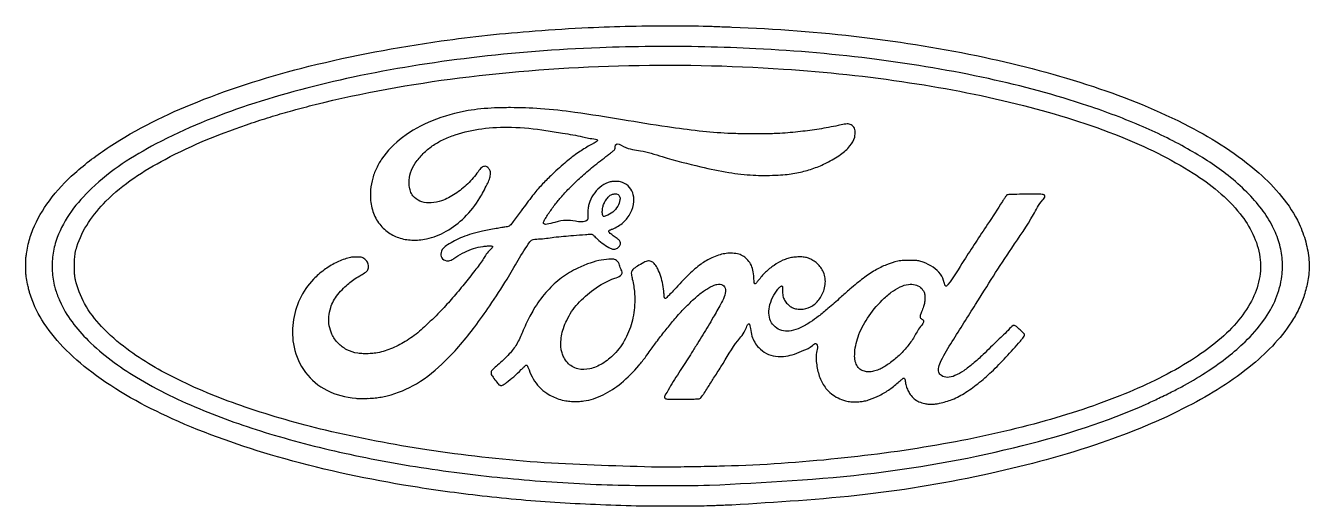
# Model space of a CAD drawing. Extents: x 0 to 42.1, y 0 to 15.8.
import ezdxf

# ---------------------------------------------------------------- set-up
doc = ezdxf.new("R2010")
doc.units = 0
doc.layers.add('Layer_1', color=7, linetype='CONTINUOUS')

msp = doc.modelspace()

# ---------------------------------------------------------------- linework, layer by layer
at = {"layer": 'Layer_1', "color": 7}
for points in [[(18.92031, 9.53626), (18.920205, 9.53596)], [(27.528855, 4.41832), (27.52893, 4.41817)], [(11.230652, 3.54218), (11.230322, 3.54068)], [(29.899305, 3.36785), (29.899635, 3.36611)], [(20.515545, 1.28761), (20.515545, 1.28869)], [(20.010585, 0.00558), (20.010585, 0.00578)]]:
    msp.add_lwpolyline(points, dxfattribs=at)
msp.add_lwpolyline([(22.41513, 0.69161)], close=True, dxfattribs=at)
for points, knots in [([(20.010585, 0.00578), (19.122594, 0.036465), (17.385021, 0.096506), (14.840962, 0.330427), (11.791632, 0.759314), (8.411761, 1.495881), (4.958758, 2.702485), (2.603559, 3.985791), (1.229458, 5.171064), (0.52294, 6.051264), (0.202339, 6.73314), (0.092332, 7.143791), (0.056892, 7.320992), (0.021067, 7.480261), (0.004647, 7.627959), (0.000946, 7.742383), (-0.000339, 7.891157), (0.000085, 8.044224), (0.010213, 8.195013), (0.040139, 8.375835), (0.080839, 8.59325), (0.14952, 8.842641), (0.332879, 9.339026), (0.768018, 10.089966), (1.633232, 10.999854), (3.210114, 12.175896), (5.779349, 13.42305), (9.44863, 14.553303), (12.665324, 15.15162), (15.150954, 15.462053), (16.759075, 15.605456), (18.321571, 15.703973), (19.85217, 15.755244), (21.207072, 15.769589), (22.166018, 15.757735), (22.71163, 15.73601), (22.926031, 15.727738), (24.500306, 15.67026), (27.346046, 15.457947), (31.313891, 14.814359), (34.921622, 13.869799), (37.98394, 12.641371), (40.332918, 11.169153), (41.582341, 9.744019), (41.970515, 8.685653), (42.080009, 8.10012), (42.065201, 7.545204), (41.955564, 7.047717), (41.792042, 6.58399), (41.324008, 5.702092), (40.137847, 4.462171), (37.961302, 3.128038), (35.060346, 1.938512), (31.507449, 0.989709), (27.452693, 0.300911), (24.607342, 0.130004), (23.148525, 0.04238)], [0, 0, 0, 0, 2.665153, 5.215028, 7.65973, 11.901404, 15.567745, 18.609007, 19.873875, 20.988854, 21.973011, 22.102836, 22.263657, 22.515128, 22.591814, 22.709103, 22.85835, 23.038222, 23.168199, 23.31117, 23.587695, 23.831536, 24.086095, 25.174103, 26.403646, 27.828601, 31.055571, 34.908207, 39.32187, 40.850727, 42.422572, 44.164473, 45.546895, 47.01642, 48.229208, 48.423293, 48.654544, 48.872889, 53.149312, 57.204969, 60.915351, 64.319639, 67.058314, 69.193702, 69.819225, 70.422254, 70.970178, 71.471852, 71.945004, 72.441204, 74.457335, 76.982503, 80.061869, 83.830164, 87.994757, 92.376456, 92.376456, 92.376456, 92.376456]), ([(22.41513, 0.69164), (24.219118, 0.783013), (27.672332, 0.957921), (32.477952, 1.854047), (35.577448, 2.813654), (37.164897, 3.555474), (37.58325, 3.762078), (38.129959, 4.046452), (38.736286, 4.413933), (39.402941, 4.885971), (40.024516, 5.431223), (40.580557, 6.052421), (41.003483, 6.782675), (41.192967, 7.472644), (41.206793, 8.097655), (41.100104, 8.652277), (40.873465, 9.214586), (40.513895, 9.775297), (40.020324, 10.332474), (39.254518, 11.004968), (38.121191, 11.744132), (36.571604, 12.50257), (34.370008, 13.330411), (31.457381, 14.103941), (27.817417, 14.716415), (24.705094, 14.991788), (22.237716, 15.077973), (20.529731, 15.087787), (17.976791, 15.030078), (14.702545, 14.777113), (10.84519, 14.160233), (7.365083, 13.252414), (4.439088, 12.077805), (2.229896, 10.667036), (1.141807, 9.283406), (0.882393, 8.305712), (0.851203, 7.778347), (0.901722, 7.37324), (0.98438, 7.086075), (1.045078, 6.911145), (1.290629, 6.297864), (2.090194, 5.283127), (3.727743, 4.099635), (5.807743, 3.100802), (8.21772, 2.275657), (10.849724, 1.623002), (13.650922, 1.141897), (16.534845, 0.828771), (19.448878, 0.663799), (21.416694, 0.682249), (22.41513, 0.69161)], [0, 0, 0, 0, 5.412874, 10.361382, 14.634455, 15.089772, 15.617129, 16.034177, 16.938191, 17.741774, 18.481473, 19.415168, 20.230418, 20.991075, 21.534106, 22.092625, 22.673558, 23.342513, 24.080491, 24.899778, 26.393315, 28.123326, 30.066717, 33.441021, 37.145486, 41.128421, 42.804057, 44.551393, 46.251634, 50.464089, 54.392126, 57.955426, 61.235958, 63.807623, 65.770548, 66.300464, 66.820448, 67.347058, 67.515108, 67.716362, 67.902359, 69.495533, 71.483245, 73.933542, 76.387238, 79.115896, 82.05961, 84.907169, 87.814781, 90.80955, 90.80955, 90.80955, 90.80955]), ([(20.515545, 1.28869), (19.262983, 1.323026), (16.799339, 1.39056), (13.227377, 1.801117), (10.027943, 2.399847), (7.298731, 3.172689), (5.102498, 4.047384), (3.519493, 4.956017), (2.503429, 5.831693), (1.909295, 6.597699), (1.678074, 7.197244), (1.607014, 7.550492), (1.597964, 7.696959), (1.598744, 7.886491), (1.597462, 8.098367), (1.623009, 8.313594), (1.805269, 9.016), (2.690713, 10.255168), (4.742285, 11.567388), (6.661068, 12.338294), (8.088407, 12.794888), (8.778041, 12.995007), (10.794704, 13.523084), (14.345603, 14.155761), (19.490569, 14.530138), (24.429988, 14.438842), (28.868826, 13.969757), (32.570956, 13.244785), (35.70395, 12.277777), (38.128894, 11.111828), (39.796838, 9.813829), (40.504643, 8.465665), (40.470706, 7.428558), (40.193736, 6.684588), (39.500343, 5.715271), (38.096656, 4.637353), (35.897165, 3.570577), (33.157331, 2.677171), (30.005098, 1.984955), (26.549258, 1.517541), (23.924393, 1.336436), (22.167651, 1.29879), (21.496416, 1.290633), (21.025093, 1.280244), (20.802237, 1.285546), (20.677994, 1.286462), (20.574452, 1.287194), (20.515545, 1.28761)], [0, 0, 0, 0, 3.757622, 7.390803, 10.773276, 13.51275, 15.886816, 17.852154, 18.954381, 19.893063, 20.73087, 20.851511, 20.972674, 21.170127, 21.42036, 21.607611, 21.818476, 23.5923, 25.968296, 29.058325, 29.77073, 30.464403, 31.212194, 36.024318, 41.255025, 46.667373, 50.822462, 54.630997, 57.968623, 60.632007, 62.6667, 64.229844, 64.955695, 65.717884, 66.57797, 68.499222, 70.944457, 73.891783, 77.121707, 80.615089, 84.344943, 85.007333, 85.886321, 86.359047, 86.42114, 86.555052, 86.731777, 86.731777, 86.731777, 86.731777]), ([(11.230322, 3.54068), (11.3056, 3.545465), (11.447485, 3.554484), (11.655591, 3.583546), (12.125268, 3.681688), (12.887375, 4.005152), (13.849346, 4.805215), (14.603504, 5.711957), (15.250615, 6.630007), (15.860488, 7.552865), (16.253752, 8.291187), (16.543008, 8.694773), (16.562255, 8.71412), (16.641373, 8.76894), (16.912723, 8.759658), (17.356102, 8.841172), (17.873415, 8.876773), (18.280049, 8.909612), (18.484814, 8.926689), (18.576908, 8.922346), (18.612981, 8.888444), (18.650869, 8.854231), (18.739147, 8.759845), (18.889207, 8.628517), (19.083308, 8.505362), (19.23894, 8.425649), (19.339157, 8.439068), (19.397207, 8.465429), (19.452651, 8.518202), (19.503882, 8.587956), (19.499116, 8.690361), (19.438459, 8.744257), (19.378292, 8.787033), (19.322062, 8.828881), (19.244737, 8.883586), (19.175731, 8.940635), (19.112261, 8.989369), (19.112668, 9.040462), (19.146994, 9.05636), (19.183149, 9.075929), (19.344162, 9.139765), (19.596856, 9.287495), (19.847897, 9.609691), (19.95417, 9.960669), (19.919971, 10.286205), (19.757987, 10.526619), (19.558179, 10.638817), (19.389431, 10.658744), (19.276267, 10.658122), (19.09611, 10.636374), (18.8699, 10.518839), (18.635946, 10.295463), (18.505637, 10.060163), (18.447824, 9.865886), (18.425451, 9.720415), (18.424856, 9.580848), (18.420366, 9.475763), (18.424793, 9.409196), (18.314406, 9.294993), (17.870696, 9.386904), (17.566317, 9.401231), (16.939226, 9.18857), (16.985602, 9.368481), (17.047887, 9.45615), (17.162914, 9.642728), (17.338152, 9.888362), (17.577144, 10.179296), (17.864001, 10.482309), (18.20566, 10.811259), (18.618982, 11.162872), (18.955129, 11.423012), (19.185253, 11.595412), (19.258862, 11.661486), (19.310634, 11.700833), (19.319071, 11.737608), (19.324709, 11.767717), (19.325872, 11.800462), (19.327543, 11.828769), (19.329231, 11.850203), (19.391119, 11.9305), (19.728332, 11.697826), (20.191718, 11.687067), (21.055488, 11.398274), (22.003542, 11.159728), (23.000992, 10.943158), (23.691014, 10.862699), (24.205329, 10.851123), (24.556239, 10.857772), (24.961548, 10.880569), (25.382896, 10.951621), (25.83884, 11.077596), (26.281025, 11.270664), (26.687846, 11.504356), (27.012739, 11.781759), (27.165121, 12.032547), (27.190967, 12.21101), (27.188783, 12.309786), (27.169533, 12.398239), (27.122744, 12.46399), (27.061921, 12.511997), (26.994917, 12.53753), (26.915978, 12.546547), (26.794927, 12.522624), (26.490803, 12.4599), (26.013471, 12.367669), (25.378275, 12.285593), (24.782458, 12.227159), (24.163108, 12.216016), (23.593978, 12.215795), (22.876888, 12.2307), (22.040931, 12.305311), (20.888456, 12.456932), (19.533681, 12.683313), (18.148889, 12.908307), (16.925427, 13.05211), (16.044924, 13.080998), (15.392653, 13.070716), (14.928805, 13.040017), (14.236073, 12.947109), (13.342983, 12.700244), (12.357808, 12.167373), (11.753442, 11.567007), (11.464952, 11.046979), (11.34076, 10.671449), (11.280637, 10.247239), (11.319202, 9.786845), (11.510819, 9.339431), (11.824316, 8.998872), (12.222604, 8.789288), (12.669989, 8.710695), (13.211559, 8.760306), (13.819951, 8.998382), (14.418038, 9.472644), (14.795657, 9.948259), (15.01083, 10.332154), (15.113779, 10.536757), (15.202006, 10.719686), (15.23984, 10.869602), (15.233251, 11.000914), (15.170953, 11.102081), (15.062622, 11.173502), (14.918988, 11.109362), (14.766036, 10.880094), (14.499015, 10.562635), (14.092894, 10.240335), (13.685252, 10.021239), (13.307655, 9.935376), (12.991108, 9.963734), (12.765648, 10.090526), (12.63683, 10.25427), (12.576549, 10.426132), (12.558166, 10.660006), (12.602727, 10.953972), (12.769226, 11.280151), (13.020793, 11.570684), (13.322345, 11.830655), (13.678484, 12.037246), (14.217448, 12.24506), (14.974605, 12.417333), (15.977781, 12.455094), (16.867254, 12.366787), (17.629749, 12.234113), (18.203853, 12.14181), (18.522603, 12.060495), (18.747653, 12.02885), (18.730959, 11.957696), (18.666727, 11.937033), (18.599004, 11.894737), (18.523946, 11.854036), (18.341367, 11.752055), (18.046641, 11.565628), (17.63819, 11.238214), (17.254526, 10.888483), (16.898065, 10.535899), (16.576085, 10.151091), (16.279395, 9.739572), (16.024213, 9.42147), (15.903889, 9.226098), (15.814705, 9.175311), (15.722201, 9.164353), (15.589885, 9.136482), (15.330009, 9.093995), (15.000442, 9.033215), (14.632094, 8.942591), (14.3262, 8.838163), (14.061242, 8.716336), (13.84948, 8.591965), (13.668707, 8.468664), (13.583995, 8.288238), (13.649569, 8.095014), (13.797533, 8.043747), (13.908711, 8.055385), (13.996999, 8.099982), (14.151943, 8.205335), (14.379426, 8.34283), (14.681271, 8.46317), (14.933313, 8.521247), (15.128747, 8.539228), (15.224831, 8.548798), (15.352689, 8.524864), (15.098672, 8.309848), (15.00253, 8.08262), (14.689287, 7.695846), (14.373667, 7.281095), (14.000816, 6.842671), (13.677114, 6.477646), (13.385193, 6.183805), (13.146375, 5.956437), (12.841087, 5.677322), (12.459004, 5.397847), (11.976218, 5.156203), (11.580402, 5.030813), (11.275101, 5.004283), (11.078191, 5.002397), (10.818085, 5.01864), (10.524606, 5.117266), (10.225298, 5.33565), (10.03413, 5.618801), (9.939341, 5.923975), (9.926473, 6.223132), (9.982231, 6.499658), (10.087592, 6.741937), (10.23246, 6.956601), (10.406247, 7.143483), (10.582203, 7.309338), (10.758526, 7.445492), (10.935814, 7.553003), (11.080301, 7.637857), (11.175698, 7.697876), (11.236197, 7.77918), (11.250685, 7.907577), (11.186553, 8.055222), (11.085675, 8.136614), (10.997924, 8.170311), (10.923176, 8.177139), (10.830966, 8.17649), (10.732775, 8.17667), (10.641073, 8.166111), (10.449485, 8.115104), (10.149954, 7.995365), (9.771468, 7.758357), (9.34134, 7.384345), (8.943838, 6.813466), (8.722813, 6.032532), (8.747756, 5.180133), (9.111373, 4.345938), (9.862901, 3.731264), (10.5369, 3.563014), (10.943849, 3.532745), (11.081579, 3.532938), (11.174268, 3.538684), (11.230652, 3.54218)], [0, 0, 0, 0, 0.226228, 0.426398, 0.629709, 1.665205, 2.865549, 4.349183, 5.191879, 6.235204, 7.66633, 7.694178, 7.723169, 7.747744, 7.980773, 8.484512, 9.12774, 9.527805, 9.700794, 9.756852, 9.789745, 9.84514, 9.911443, 10.176506, 10.438045, 10.611319, 10.674655, 10.734776, 10.799311, 10.903413, 10.983625, 11.08057, 11.13185, 11.207246, 11.290429, 11.414787, 11.482056, 11.517114, 11.541884, 11.587381, 11.643797, 12.057826, 12.450215, 12.840542, 13.130178, 13.401697, 13.679885, 13.784326, 13.909122, 14.01894, 14.326045, 14.650523, 14.980317, 15.11829, 15.257115, 15.421196, 15.532059, 15.582684, 15.605948, 15.991342, 16.668325, 17.038314, 17.077464, 17.184244, 17.364938, 17.732049, 18.089921, 18.493182, 18.98319, 19.512347, 20.118898, 20.262314, 20.369595, 20.421814, 20.446824, 20.47997, 20.51432, 20.544358, 20.566244, 20.576263, 20.840529, 21.416014, 22.151298, 23.460198, 24.395413, 25.201202, 25.540864, 25.937957, 26.254025, 26.757844, 27.216613, 27.669458, 28.20219, 28.618, 28.94394, 29.049412, 29.155017, 29.239805, 29.316166, 29.391959, 29.469403, 29.528022, 29.628039, 29.836167, 30.462637, 31.083635, 31.757858, 32.257025, 32.941155, 33.465438, 34.408135, 35.45689, 36.9523, 38.528322, 39.665861, 40.644958, 41.168557, 41.622616, 42.038529, 43.264558, 44.378062, 45.368079, 45.766531, 46.15296, 46.547876, 47.045698, 47.51894, 47.981606, 48.406028, 48.846034, 49.325659, 50.021659, 50.772133, 51.59138, 51.824725, 52.091605, 52.279084, 52.432104, 52.55252, 52.660259, 52.782257, 52.900279, 53.083422, 53.6055, 54.138789, 54.630104, 54.981009, 55.286267, 55.56278, 55.729538, 55.901202, 56.100802, 56.428856, 56.779041, 57.183871, 57.575414, 57.968569, 58.412175, 59.304512, 60.282878, 61.41417, 61.96694, 62.632347, 63.069281, 63.130732, 63.165076, 63.248697, 63.316486, 63.40806, 63.503591, 63.944601, 64.451553, 65.071999, 65.50177, 65.954282, 66.576241, 67.018425, 67.189082, 67.246183, 67.319233, 67.465421, 67.653105, 68.108377, 68.47096, 68.7899, 69.076822, 69.343415, 69.52825, 69.726017, 69.894039, 70.074677, 70.143159, 70.226893, 70.366808, 70.707128, 71.021138, 71.336193, 71.484649, 71.598878, 71.646286, 71.811005, 72.185371, 72.626783, 73.196881, 73.787098, 74.34151, 74.662636, 75.028949, 75.330765, 75.903474, 76.44158, 76.946385, 77.135515, 77.359018, 77.536924, 77.915635, 78.268718, 78.631009, 78.919451, 79.217706, 79.51968, 79.7576, 80.005964, 80.292664, 80.521512, 80.730856, 80.95973, 81.142043, 81.235953, 81.293683, 81.440781, 81.596746, 81.759639, 81.813946, 81.876837, 81.982986, 82.091082, 82.171079, 82.259035, 82.684945, 83.132965, 83.592524, 84.388573, 85.179733, 85.987985, 86.904888, 87.817327, 88.798491, 88.932732, 89.041839, 89.211294, 89.211294, 89.211294, 89.211294]), ([(29.899635, 3.36611), (30.040264, 3.400128), (30.34102, 3.472882), (30.780044, 3.70634), (31.227096, 4.022151), (31.680597, 4.425969), (32.145403, 4.894299), (32.478998, 5.268891), (32.675257, 5.506949), (32.722609, 5.569986), (32.752597, 5.626031), (32.698366, 5.689907), (32.619974, 5.772062), (32.520435, 5.856263), (32.383025, 5.973465), (32.150114, 5.710337), (31.841648, 5.434414), (31.439165, 5.022901), (31.069893, 4.689739), (30.763467, 4.452108), (30.486563, 4.283639), (30.227774, 4.210676), (30.019576, 4.258309), (29.907646, 4.402688), (29.920622, 4.592669), (30.07222, 4.932028), (30.500756, 5.607416), (31.270784, 6.838365), (32.135677, 8.22393), (32.938893, 9.356625), (33.216563, 9.932238), (33.412633, 10.132298), (33.400524, 10.191337), (33.390209, 10.207027), (33.366062, 10.229151), (33.277746, 10.233827), (33.08078, 10.237681), (32.769837, 10.234265), (32.458153, 10.233514), (32.261748, 10.228185), (32.162538, 10.220319), (32.124052, 10.162003), (32.073769, 10.094535), (31.877337, 9.780333), (31.435006, 9.10347), (30.831927, 8.203968), (30.407637, 7.506402), (30.202608, 7.235872), (30.161607, 7.214231), (30.134824, 7.236757), (30.127802, 7.265076), (30.118321, 7.2962), (30.093266, 7.42039), (29.991847, 7.631464), (29.744185, 7.864671), (29.485038, 7.986804), (29.279463, 8.049008), (29.121424, 8.069063), (28.959116, 8.066996), (28.805284, 8.067514), (28.683196, 8.059432), (28.489623, 8.02205), (28.202336, 7.93011), (27.822338, 7.738518), (27.506227, 7.521673), (27.234132, 7.309342), (26.986113, 7.097989), (26.673017, 6.816353), (26.33665, 6.514309), (26.007325, 6.242443), (25.70785, 6.027142), (25.412763, 5.854691), (25.115529, 5.750411), (24.762122, 5.72331), (24.365574, 5.999622), (24.335258, 6.598438), (24.537239, 6.987386), (24.707725, 7.183292), (24.749688, 7.225953), (24.785314, 7.228293), (24.812164, 7.210925), (24.806389, 7.15176), (24.808442, 7.052917), (24.810257, 6.907368), (24.866647, 6.753955), (24.966339, 6.632057), (25.088462, 6.532701), (25.237037, 6.472664), (25.456169, 6.449821), (25.744717, 6.522427), (26.024304, 6.766743), (26.167223, 7.059152), (26.218329, 7.323276), (26.203231, 7.532758), (26.14051, 7.716693), (26.036309, 7.87211), (25.914831, 7.995919), (25.775978, 8.091823), (25.630794, 8.150742), (25.475922, 8.180824), (25.31129, 8.180708), (25.141772, 8.166944), (24.976272, 8.130392), (24.766965, 8.053209), (24.516458, 7.905861), (24.242794, 7.68645), (24.064432, 7.472599), (23.9622, 7.346972), (23.926015, 7.292877), (23.883141, 7.29932), (23.883088, 7.348715), (23.872011, 7.407507), (23.866641, 7.550211), (23.84758, 7.736093), (23.773307, 7.951408), (23.651249, 8.110667), (23.502177, 8.228595), (23.318484, 8.292905), (23.118109, 8.306491), (22.909202, 8.292269), (22.699126, 8.240383), (22.434743, 8.132727), (22.10118, 7.936442), (21.693584, 7.571903), (21.369529, 7.234364), (21.133507, 6.960906), (21.034574, 6.881892), (20.983644, 6.801922), (20.933677, 6.82307), (20.932767, 6.897454), (20.915431, 7.041802), (20.892507, 7.272952), (20.82234, 7.538834), (20.733333, 7.761134), (20.640145, 7.928988), (20.534883, 8.029337), (20.394313, 8.065865), (20.234407, 7.98024), (20.06634, 7.889161), (19.921719, 7.797078), (19.848237, 7.696894), (19.85033, 7.581717), (19.890275, 7.4262), (19.932669, 7.22636), (19.959937, 7.000534), (19.971367, 6.62653), (19.917653, 6.107893), (19.686975, 5.491858), (19.337169, 5.005931), (18.927049, 4.669132), (18.513585, 4.490956), (18.155656, 4.475717), (17.906086, 4.576923), (17.744669, 4.70979), (17.640996, 4.870399), (17.576587, 5.026534), (17.545055, 5.178545), (17.539487, 5.365975), (17.5558, 5.591532), (17.621867, 5.848198), (17.775128, 6.21699), (18.079538, 6.680421), (18.632958, 7.136643), (19.115713, 7.437762), (19.475466, 7.529498), (19.576018, 7.665195), (19.494952, 7.801678), (19.462053, 7.930156), (19.406304, 8.036921), (19.337615, 8.077484), (19.278737, 8.106069), (19.205026, 8.111301), (19.039444, 8.102235), (18.766134, 8.065424), (18.401179, 7.949997), (17.964614, 7.759642), (17.48598, 7.462545), (17.021531, 7.009203), (16.716069, 6.582747), (16.519131, 6.223242), (16.396975, 5.977086), (16.262108, 5.667819), (16.116483, 5.321952), (15.833224, 4.956086), (15.545846, 4.703741), (15.346109, 4.519918), (15.25569, 4.435824), (15.246477, 4.331085), (15.332628, 4.21474), (15.42434, 4.091902), (15.500298, 3.981943), (15.561124, 3.967151), (15.584695, 3.964715), (15.659761, 3.971826), (15.794486, 4.090201), (16.008713, 4.25173), (16.190026, 4.425541), (16.314336, 4.556537), (16.368446, 4.599224), (16.406999, 4.644189), (16.445866, 4.613003), (16.468425, 4.557654), (16.524316, 4.403289), (16.624822, 4.171353), (16.826216, 3.907988), (17.049525, 3.719381), (17.271318, 3.592855), (17.480059, 3.511701), (17.68646, 3.458056), (17.8996, 3.440605), (18.096259, 3.437907), (18.452294, 3.463735), (18.951978, 3.639488), (19.567564, 4.042448), (19.96529, 4.459159), (20.21681, 4.764533), (20.34159, 4.929566), (20.499025, 5.154956), (20.720026, 5.45295), (20.989593, 5.796646), (21.283241, 6.161656), (21.5995, 6.510199), (21.925749, 6.821516), (22.187278, 7.045966), (22.391623, 7.170917), (22.528118, 7.236772), (22.675081, 7.294579), (22.86166, 7.291865), (22.963932, 7.08607), (22.900904, 6.856122), (22.744898, 6.561606), (22.509487, 6.146215), (22.253551, 5.722624), (22.015642, 5.334261), (21.782923, 4.965827), (21.492828, 4.502204), (21.187381, 4.049187), (21.026528, 3.741488), (20.927848, 3.610539), (20.939128, 3.567307), (20.948128, 3.554606), (20.964433, 3.53364), (21.036596, 3.513358), (21.22461, 3.523411), (21.514644, 3.515933), (21.814073, 3.515668), (22.000955, 3.523008), (22.098667, 3.525368), (22.140134, 3.572393), (22.184877, 3.631043), (22.257058, 3.741129), (22.379234, 3.933348), (22.563613, 4.222868), (22.892014, 4.723292), (23.244507, 5.373912), (23.555406, 5.656854), (23.679422, 6.018229), (23.734561, 5.961116), (23.738464, 5.905941), (23.762366, 5.777639), (23.793712, 5.588878), (23.887942, 5.374694), (24.042795, 5.174616), (24.269062, 4.997946), (24.584745, 4.902606), (24.902646, 4.909939), (25.211765, 4.98952), (25.508564, 5.125351), (25.725909, 5.201008), (25.891765, 5.373841), (25.975799, 5.246333), (25.884072, 5.01034), (25.918491, 4.646452), (26.00877, 4.222413), (26.187332, 3.900098), (26.405226, 3.684944), (26.622777, 3.5466), (26.814532, 3.473599), (26.957747, 3.438788), (27.060693, 3.428786), (27.191493, 3.428216), (27.341358, 3.42811), (27.505167, 3.453215), (27.721332, 3.51782), (28.004171, 3.635093), (28.330329, 3.836634), (28.555218, 4.018798), (28.687484, 4.142087), (28.731669, 4.176891), (28.760517, 4.205966), (28.799298, 4.210142), (28.820772, 4.163721), (28.832259, 4.079783), (28.854842, 3.95079), (28.912291, 3.80223), (28.997313, 3.657121), (29.117113, 3.524375), (29.280432, 3.422492), (29.444941, 3.367585), (29.605148, 3.350426), (29.749806, 3.349527), (29.849977, 3.361804), (29.899305, 3.36785)], [0, 0, 0, 0, 0.43261, 0.925202, 1.478831, 2.07301, 2.744392, 3.455261, 3.584346, 3.661677, 3.699104, 3.758809, 3.879002, 4.055833, 4.16434, 4.350263, 4.891313, 5.566529, 6.014697, 6.393672, 6.726756, 6.982787, 7.182846, 7.326614, 7.489853, 7.72312, 8.441168, 9.882786, 12.076062, 13.380497, 13.954176, 14.094608, 14.111188, 14.130351, 14.150174, 14.207075, 14.380333, 14.756183, 15.133628, 15.306564, 15.36382, 15.411494, 15.504114, 15.621864, 16.516533, 17.935301, 18.881166, 18.935595, 18.971556, 19.001928, 19.024091, 19.059058, 19.099454, 19.403987, 19.740962, 20.100779, 20.25323, 20.383925, 20.576725, 20.739633, 20.845577, 20.943046, 21.330334, 21.745834, 22.215381, 22.477866, 22.781151, 23.192679, 23.741253, 24.137345, 24.473011, 24.847289, 25.158507, 25.41152, 25.889514, 26.41011, 27.059454, 27.150438, 27.200353, 27.230743, 27.249873, 27.288149, 27.388307, 27.563046, 27.713266, 27.870224, 28.029761, 28.181109, 28.343559, 28.684835, 29.038528, 29.42324, 29.639129, 29.839432, 30.046341, 30.214392, 30.396767, 30.563817, 30.716948, 30.863469, 31.034217, 31.209112, 31.372999, 31.540913, 31.876553, 32.238727, 32.592752, 32.694102, 32.743723, 32.767836, 32.79964, 32.868575, 32.960121, 33.219494, 33.432059, 33.632375, 33.813586, 33.994669, 34.206574, 34.412193, 34.620851, 34.852569, 35.266759, 35.775058, 36.482827, 36.687605, 36.832933, 36.893016, 36.919253, 36.970805, 37.090013, 37.377299, 37.65259, 37.915807, 38.093771, 38.224883, 38.342219, 38.501169, 38.742965, 38.926983, 39.010029, 39.100582, 39.258192, 39.495564, 39.711223, 39.939989, 40.6174, 41.260271, 41.891385, 42.391221, 42.834742, 43.223087, 43.426104, 43.630204, 43.840103, 43.992795, 44.134974, 44.303055, 44.553917, 44.810957, 45.094077, 45.750402, 46.447475, 47.231423, 47.442445, 47.534803, 47.686006, 47.855085, 47.951781, 48.032357, 48.089374, 48.146508, 48.250751, 48.588235, 48.969265, 49.395228, 50.015343, 50.647026, 51.329862, 51.5802, 51.876526, 52.153643, 52.593348, 52.995896, 53.530696, 53.729365, 53.825582, 53.882662, 54.027358, 54.231745, 54.369264, 54.392009, 54.417311, 54.440227, 54.615996, 54.921221, 55.262096, 55.370404, 55.450895, 55.486526, 55.516454, 55.574326, 55.671975, 56.004165, 56.331592, 56.655711, 56.874707, 57.09466, 57.326091, 57.511499, 57.734683, 57.91585, 58.580276, 59.291748, 60.108516, 60.295704, 60.478948, 60.728952, 61.120463, 61.591739, 62.039298, 62.525733, 63.00193, 63.39281, 63.555173, 63.719884, 63.844636, 64.036082, 64.204067, 64.44765, 64.722868, 65.209344, 65.877023, 66.208356, 66.575865, 67.182879, 67.858919, 68.178088, 68.281398, 68.293011, 68.309283, 68.327803, 68.371351, 68.521839, 68.896901, 69.240882, 69.411305, 69.473684, 69.515463, 69.591192, 69.698329, 69.908318, 70.276323, 70.722712, 71.737338, 72.254623, 72.405684, 72.423849, 72.47247, 72.56555, 72.819982, 73.041247, 73.260053, 73.573906, 73.885333, 74.23012, 74.512488, 74.845273, 75.17425, 75.303711, 75.363401, 75.555262, 76.01656, 76.446384, 76.850947, 77.099083, 77.358579, 77.618547, 77.710802, 77.799964, 77.927996, 78.103261, 78.248781, 78.423233, 78.779039, 79.163958, 79.569083, 79.645374, 79.705998, 79.737916, 79.767344, 79.805199, 79.870018, 80.032196, 80.19, 80.347073, 80.53432, 80.720246, 80.918433, 81.048795, 81.202338, 81.351302, 81.351302, 81.351302, 81.351302]), ([(18.920205, 9.53596), (18.915508, 9.545241), (18.904371, 9.56725), (18.900647, 9.614027), (18.899368, 9.694852), (18.910611, 9.807065), (18.952514, 9.93709), (19.022459, 10.057968), (19.106005, 10.161289), (19.207712, 10.235044), (19.314028, 10.254214), (19.415913, 10.243119), (19.482195, 10.159248), (19.48352, 10.013906), (19.413077, 9.826635), (19.24947, 9.637632), (19.079762, 9.549404), (18.977474, 9.506137), (18.935395, 9.507058), (18.925714, 9.525799), (18.92031, 9.53626)], [0, 0, 0, 0, 0.030963, 0.073418, 0.138371, 0.274616, 0.408973, 0.54506, 0.691185, 0.806263, 0.911533, 1.01161, 1.094668, 1.205888, 1.430773, 1.683262, 1.937515, 1.994008, 2.019706, 2.052167, 2.052167, 2.052167, 2.052167]), ([(27.52893, 4.41817), (27.475892, 4.433693), (27.372755, 4.46388), (27.253128, 4.587847), (27.20138, 4.70969), (27.177126, 4.809356), (27.172061, 4.884044), (27.169816, 5.139054), (27.265829, 5.598362), (27.584894, 6.205446), (27.97759, 6.682442), (28.35013, 7.016137), (28.639512, 7.197871), (28.90829, 7.292911), (29.149355, 7.283293), (29.341227, 7.191501), (29.435743, 7.06466), (29.467968, 6.966776), (29.476024, 6.901979), (29.476687, 6.810484), (29.467778, 6.688734), (29.427367, 6.537172), (29.376704, 6.41426), (29.337829, 6.319457), (29.321988, 6.270094), (29.310328, 6.228079), (29.321694, 6.189583), (29.34969, 6.154696), (29.38255, 6.135417), (29.40747, 6.120452), (29.419895, 6.108698), (29.447179, 6.02932), (29.267222, 5.84391), (29.134332, 5.557072), (28.898328, 5.227762), (28.626738, 4.936979), (28.327694, 4.69428), (28.060634, 4.519363), (27.839404, 4.438134), (27.678175, 4.404015), (27.575735, 4.413829), (27.528855, 4.41832)], [0, 0, 0, 0, 0.16328, 0.317506, 0.497184, 0.555072, 0.624583, 0.721008, 1.320297, 2.004489, 2.761582, 3.161572, 3.500075, 3.782165, 4.002398, 4.206409, 4.399878, 4.456401, 4.51437, 4.594836, 4.7308, 4.879165, 5.062903, 5.129812, 5.185875, 5.219398, 5.25801, 5.300704, 5.35098, 5.37089, 5.388313, 5.400684, 5.617228, 6.019032, 6.419981, 6.803937, 7.215139, 7.572833, 7.753895, 7.920533, 8.061134, 8.061134, 8.061134, 8.061134]), ([(23.148525, 0.04238), (23.074325, 0.039497), (22.923102, 0.033621), (22.708677, 0.025931), (22.335858, 0.009793), (21.705043, 0.003611), (20.873463, -0.002664), (20.274698, 0.003057), (20.010585, 0.00558)], [0, 0, 0, 0, 0.222767, 0.45401, 0.643693, 1.342234, 2.346212, 3.138566, 3.138566, 3.138566, 3.138566])]:
    msp.add_open_spline(points, degree=3, knots=knots, dxfattribs=at)

doc.saveas('drawing.dxf')
